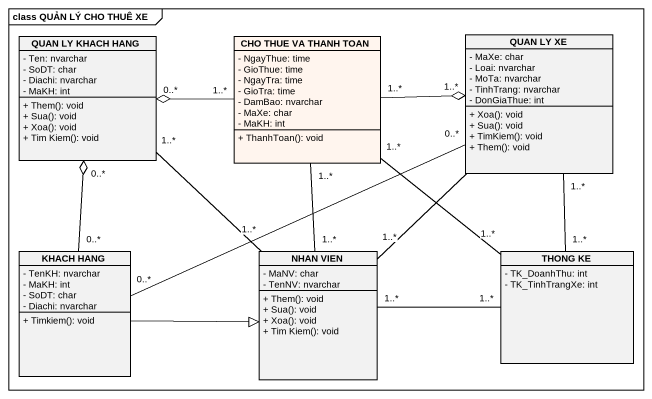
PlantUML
@startuml
mainframe class QUẢN LÝ CHO THUÊ XE
hide circle
hide empty members
skinparam classAttributeIconSize 0
class "QUAN LY KHACH HANG" as QUAN_LY_KHACH_HANG {
  - Ten: nvarchar
  - SoDT: char
  - Diachi: nvarchar
  - MaKH: int
  + Them(): void
  + Sua(): void
  + Xoa(): void
  + Tim Kiem(): void
}
class "CHO THUE VA THANH TOAN" as CHO_THUE_VA_THANH_TOAN #FFF5EE {
  - NgayThue: time
  - GioThue: time
  - NgayTra: time
  - GioTra: time
  - DamBao: nvarchar
  - MaXe: char
  - MaKH: int
  + ThanhToan(): void
}
class "QUAN LY XE" as QUAN_LY_XE {
  - MaXe: char
  - Loai: nvarchar
  - MoTa: nvarchar
  - TinhTrang: nvarchar
  - DonGiaThue: int
  + Xoa(): void
  + Sua(): void
  + TimKiem(): void
  + Them(): void
}
class "KHACH HANG" as KHACH_HANG {
  - TenKH: nvarchar
  - MaKH: int
  - SoDT: char
  - Diachi: nvarchar
  + Timkiem(): void
}
class "NHAN VIEN" as NHAN_VIEN {
  - MaNV: char
  - TenNV: nvarchar
  + Them(): void
  + Sua(): void
  + Xoa(): void
  + Tim Kiem(): void
}
class "THONG KE" as THONG_KE {
  - TK_DoanhThu: int
  - TK_TinhTrangXe: int
}
QUAN_LY_KHACH_HANG "1..*" -- "1..*" NHAN_VIEN
CHO_THUE_VA_THANH_TOAN "1..*" -left-o "0..*" QUAN_LY_KHACH_HANG
CHO_THUE_VA_THANH_TOAN "1..*" -right-o "1..*" QUAN_LY_XE
CHO_THUE_VA_THANH_TOAN "1..*" -- "1..*" NHAN_VIEN
CHO_THUE_VA_THANH_TOAN "1..*" -- "1..*" THONG_KE
QUAN_LY_XE -- "1..*" NHAN_VIEN
QUAN_LY_XE "1..*" -- "1..*" THONG_KE
KHACH_HANG "0..*" -up-o "0..*" QUAN_LY_KHACH_HANG
KHACH_HANG "0..*" -right- "0..*" QUAN_LY_XE
KHACH_HANG -right-|> NHAN_VIEN
NHAN_VIEN "1..*" -right- "1..*" THONG_KE
@enduml
